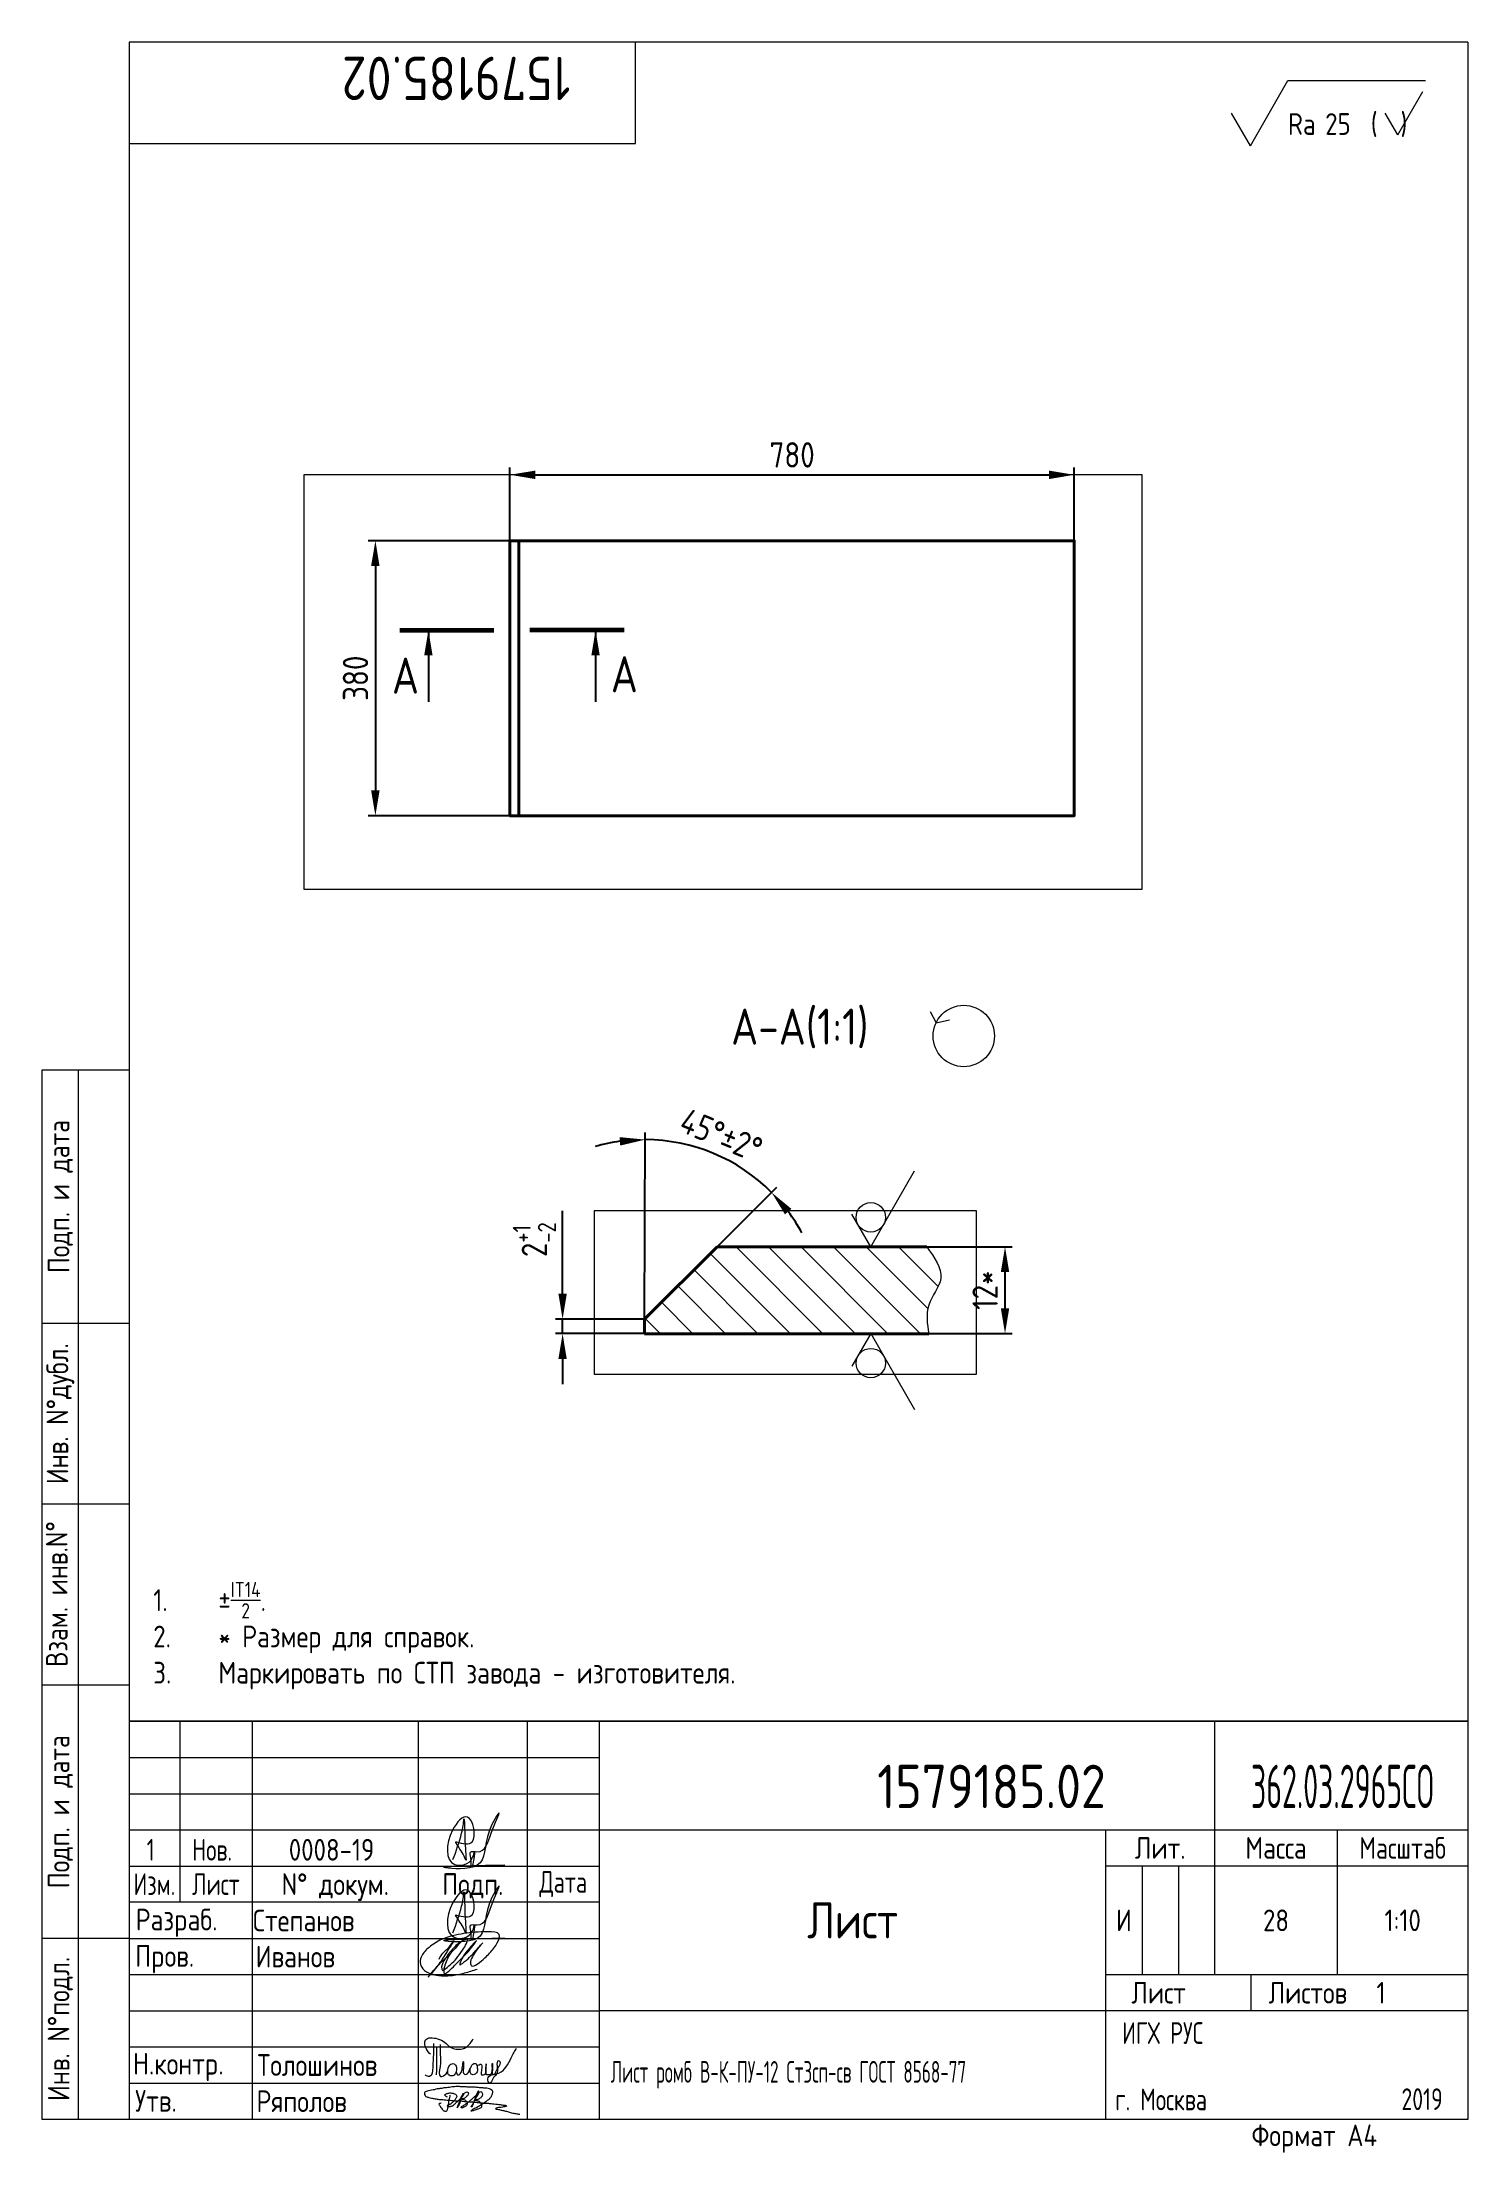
# Paper-space layout 'Лист1' of a CAD drawing. Header units: millimetres. Extents: x 7 to 204, y 0 to 291.
# The model-space entities are those that its viewports show. They can reach past a viewport. Long polylines and large blocks are cut down to what shows.
import ezdxf
from ezdxf.enums import TextEntityAlignment as Align

# ---------------------------------------------------------------- set-up
doc = ezdxf.new("R2010")
doc.units = ezdxf.units.MM
for name, color, linetype, lineweight in [('AM_5', 3, 'Continuous', 18), ('Bord', 1, 'Continuous', 18), ('Con', 6, 'Continuous', 40), ('Cont', 6, 'Continuous', 40), ('Dim', 7, 'Continuous', 18), ('Hatch', 2, 'Continuous', 18), ('Text', 3, 'Continuous', 18), ('Textb', 6, 'Continuous', 18), ('Подписи', 10, 'Continuous', 18)]:
    doc.layers.add(name, color=color, linetype=linetype, lineweight=lineweight)
doc.layers.add('AM_VIEWS', color=1, linetype='Continuous', lineweight=25, plot=False)
doc.styles.get("Standard").update_dxf_attribs({"font": 'arial.ttf'})
doc.styles.add('Style1', font='romans.shx', dxfattribs={"width": 0.8})
doc.dimstyles.new('DIMSTYLE_1$0', dxfattribs={"dimtxt": 3.5, "dimasz": 3.5, "dimexe": 1, "dimexo": 0, "dimgap": 1, "dimtad": 1, "dimdec": 1, "dimlfac": 5, "dimdsep": 46, "dimtxsty": 'Style1', "dimcen": 0.09, "dimadec": 1, "dimazin": 2, "dimtp": 0.3, "dimtm": 0.3, "dimtfac": 1, "dimtdec": 1, "dimtofl": 0, "dimtmove": 0, "dimatfit": 3, "dimfxl": 1, "dimtolj": 1, "dimarcsym": 0})
doc.dimstyles.new('DIMSTYLE_1$2', dxfattribs={"dimtxt": 3.5, "dimasz": 3.5, "dimexe": 1, "dimexo": 0, "dimgap": 1, "dimtad": 1, "dimdec": 0, "dimlfac": 25, "dimdsep": 46, "dimtxsty": 'Style1', "dimcen": 0.09, "dimadec": 1, "dimazin": 2, "dimtp": 0.3, "dimtm": 0.3, "dimtfac": 1, "dimtdec": 0, "dimtofl": 0, "dimtmove": 0, "dimatfit": 3, "dimfxl": 1, "dimtolj": 1, "dimarcsym": 0})
doc.dimstyles.get("Standard").update_dxf_attribs({"dimtxt": 0.18, "dimasz": 0.18, "dimexe": 0.18, "dimexo": 0.0625, "dimgap": 0.09, "dimtad": 0, "dimtih": 1, "dimtoh": 1, "dimdec": 4, "dimzin": 0, "dimdsep": 46, "dimtxsty": 'Standard', "dimcen": 0.09, "dimadec": 0, "dimazin": 0, "dimtfac": 1, "dimtdec": 4, "dimtofl": 0, "dimtmove": 0, "dimatfit": 3, "dimfxl": 1, "dimtolj": 1, "dimtzin": 0, "dimarcsym": 0})

# ---------------------------------------------------------------- blocks, each defined once
blk = doc.blocks.new('A4')
at = {"layer": 'Bord', "lineweight": 18}
for p, q in [((20, 55), (85, 55)), ((20, 50), (85, 50)), ((20, 45), (85, 45)), ((160, 40), (160, 25)), ((165, 40), (165, 25)), ((20, 30), (85, 30)), ((20, 25), (85, 25)), ((20, 20), (85, 20)), ((20, 15), (85, 15)), ((20, 10), (85, 10))]:
    blk.add_line(p, q, dxfattribs=at)
at = {"layer": 'Cont', "lineweight": 18}
for p, q in [((205, 292), (20, 292)), ((20, 292), (20, 5)), ((90, 278), (90, 292)), ((205, 292), (205, 5)), ((20, 278), (90, 278)), ((8, 5), (8, 150)), ((8, 150), (20, 150)), ((13, 5), (13, 150)), ((8, 115), (20, 115)), ((20, 90), (8, 90)), ((20, 65), (8, 65)), ((205, 60), (20, 60)), ((20, 60), (205, 60)), ((27, 60), (27, 35)), ((37, 60), (37, 5)), ((60, 5), (60, 60)), ((75, 60), (75, 5)), ((85, 5), (85, 60)), ((170, 60), (170, 25)), ((85, 45), (205, 45)), ((155, 5), (155, 45)), ((187, 25), (187, 45)), ((20, 40), (85, 40)), ((205, 40), (155, 40)), ((85, 35), (20, 35)), ((20, 30), (8, 30)), ((155, 25), (205, 25)), ((175, 25), (175, 20)), ((205, 20), (85, 20)), ((20, 5), (8, 5)), ((205, 5), (20, 5))]:
    blk.add_line(p, q, dxfattribs=at)
at = {"layer": 'Text', "lineweight": 18, "style": 'Style1', "width": 0.8}
for s, p in [('Подп. и дата', (10.5, 132.5)), ('Инв. N%%dдубл.', (10.5, 102.5)), ('Взам. инв.N%%d ', (10, 78.38)), ('Подп. и дата', (10.5, 47.5)), ('Инв. N%%dподл.', (10.5, 17.5))]:
    blk.add_text(s, height=3, rotation=90, dxfattribs=at).set_placement(p, align=Align.MIDDLE)
at = {"layer": 'Text', "lineweight": 18, "style": 'Style1'}
for s, width, p in [('Лит.', 0.8, (162.5, 42.5)), ('Масса', 0.8, (178.5, 42.5)), ('Масштаб', 0.75, (196, 42.5)), ('Изм.', 0.7, (23.5, 37.5)), ('Лист', 0.7, (32, 37.5)), ('N%%d докум.', 0.8, (48.5, 37.5)), ('Подп.', 0.8, (67.5, 37.5)), ('Лист', 0.8, (162.27, 22.5)), ('Листов', 0.8, (182.9, 22.5))]:
    blk.add_text(s, height=3, dxfattribs=dict(at, width=width)).set_placement(p, align=Align.MIDDLE_CENTER)
at = {"layer": 'Text', "lineweight": 18, "style": 'Style1', "width": 0.7}
for s, p in [('Дата', (80, 37.5)), ('ИГХ РУС', (162.84, 16.93))]:
    blk.add_text(s, height=3, dxfattribs=at).set_placement(p, align=Align.MIDDLE)
at = {"layer": 'Text', "lineweight": 18, "style": 'Style1'}
for s, width, p in [('Разpаб.', 0.8, (20.92, 31.1)), ('Пpов.', 0.8, (20.84, 26.08)), ('Н.контp.', 0.8, (20.54, 11.19)), ('Утв.', 0.8, (20.84, 6.06)), ('г. Москва', 0.7, (156.28, 6.25)), ('Фоpмат А4', 0.8, (175.11, 1.29))]:
    blk.add_text(s, height=3, dxfattribs=dict(at, width=width)).set_placement(p)
for tag, p, width in [('ФИО', (39, 31), 0.8), ('ФИО', (39, 26), 0.8), ('ГОСТ_СОРТАМЕНТА', (98.19, 14), 0.8), ('ФИО', (39, 11), 0.8), ('ФИО', (39, 6), 0.8), ('200', (192.85, 6.29), 0.7)]:
    blk.add_attdef(tag, p, '', height=3, dxfattribs=dict(at, width=width))
at = {"layer": 'Text', "lineweight": 18, "style": 'Style1', "width": 0.8}
for tag, p in [('И', (157.49, 32.5)), ('700', (178.5, 32.5)), ('1:20', (196, 32.5))]:
    blk.add_attdef(tag, text='', height=3, dxfattribs=at).set_placement(p, align=Align.MIDDLE)
blk.add_attdef('Сборочный_чертеж', text='', height=3, dxfattribs=at).set_placement((120, 21.3), align=Align.CENTER)
for tag, p in [('1', (171.12, 22.5)), ('2', (193, 22.5))]:
    blk.add_attdef(tag, text='', height=3, dxfattribs=at).set_placement(p, align=Align.MIDDLE_CENTER)
blk.add_attdef('ЛИСТ', text='', height=3, dxfattribs=at).set_placement((85.99, 12.5), align=Align.MIDDLE_LEFT)
at = {"layer": 'Text', "lineweight": 18, "style": 'Style1', "width": 0.7}
blk.add_attdef('%%OГОСТ_ТЕХ._ТРЕБОВАНИЙ', text='', height=3, dxfattribs=at).set_placement((98.19, 8), align=Align.BOTTOM_LEFT)
at = {"layer": 'Textb', "lineweight": 18, "style": 'Style1', "width": 0.8}
blk.add_attdef('1234567', (81, 290), '', height=6, rotation=180, dxfattribs=at)
blk.add_attdef('1234567', (123.4, 48), '', height=6, dxfattribs=at)
for tag, height, p in [('123ХЯ', 6, (183.62, 48)), ('НАИМЕНОВАНИЕ', 5, (120, 30))]:
    blk.add_attdef(tag, text='', height=height, dxfattribs=at).set_placement(p, align=Align.CENTER)
blk = doc.blocks.new('A$C63F45750')
at = {"layer": 'Text'}
for points, knots in [([(3.17, 2.37), (3.12, 2.38), (3.04, 2.41), (2.94, 2.5), (2.85, 2.57), (2.79, 2.69), (2.87, 2.77), (2.99, 2.84), (3.16, 2.89), (3.36, 2.93), (3.6, 2.95), (3.82, 2.92), (4.05, 2.87), (4.25, 2.78), (4.45, 2.63), (4.46, 2.42), (4.38, 2.26), (4.28, 2.1), (4.17, 1.94), (4.03, 1.78), (3.89, 1.62), (3.75, 1.52), (3.63, 1.43), (3.49, 1.36), (3.35, 1.3), (3.24, 1.25), (3.16, 1.21), (3.12, 1.15), (3.19, 1.1), (3.27, 1.09), (3.4, 1.07), (3.55, 1.07), (3.72, 1.12), (3.92, 1.19), (4.1, 1.34), (4.26, 1.51), (4.44, 1.65), (4.59, 1.81), (4.74, 1.93), (4.84, 2.04), (4.93, 2.14), (5.07, 2.29), (5.19, 2.53), (5.28, 2.68), (5.35, 2.96), (5.23, 2.66), (5.2, 2.44), (5.04, 2.09), (4.95, 1.81), (4.86, 1.57), (4.75, 1.31), (4.67, 1.12), (4.46, 0.78), (4.62, 1.17), (4.71, 1.45), (4.88, 1.74), (5.01, 2), (5.08, 2.19), (5.19, 2.4), (5.32, 2.58), (5.4, 2.75), (5.52, 2.89), (5.65, 3.04), (5.85, 3.1), (6.02, 3.03), (6.08, 2.87), (6.03, 2.7), (5.9, 2.51), (5.7, 2.37), (5.55, 2.23), (5.4, 2.17), (5.31, 2.12), (5.12, 2.09), (5.35, 2.07), (5.48, 2), (5.64, 1.93), (5.75, 1.8), (5.85, 1.67), (5.89, 1.54), (5.89, 1.37), (5.8, 1.2), (5.63, 1.06), (5.41, 0.94), (5.23, 0.86), (5.02, 0.92), (5.13, 1.1), (5.28, 1.16), (5.44, 1.27), (5.61, 1.36), (5.74, 1.46), (5.86, 1.53), (5.95, 1.61), (6.05, 1.69), (6.15, 1.77), (6.28, 1.87), (6.46, 2.02), (6.65, 2.19), (6.83, 2.37), (6.98, 2.49), (7.11, 2.61), (7.2, 2.74), (7.32, 2.84), (7.42, 2.97), (7.48, 3.08), (7.48, 3.27), (7.34, 3.08), (7.28, 2.94), (7.18, 2.69), (7.1, 2.46), (7, 2.22), (6.93, 1.98), (6.83, 1.78), (6.73, 1.55), (6.67, 1.34), (6.6, 1.14), (6.56, 1.03), (6.39, 0.99), (6.62, 1.33), (6.75, 1.54), (6.93, 1.87), (7.05, 2.08), (7.18, 2.32), (7.33, 2.6), (7.47, 2.89), (7.6, 3.07), (7.79, 3.18), (7.95, 3.01), (8, 2.81), (7.99, 2.62), (7.94, 2.46), (7.83, 2.33), (7.69, 2.22), (7.53, 2.11), (7.37, 2.03), (7.21, 1.99), (7.11, 1.97), (6.89, 1.98), (7.07, 1.94), (7.15, 1.9), (7.27, 1.88), (7.39, 1.84), (7.52, 1.81), (7.62, 1.72), (7.7, 1.62), (7.78, 1.51), (7.83, 1.39), (7.87, 1.26), (7.88, 1.13), (7.86, 0.99), (7.75, 0.88), (7.6, 0.77), (7.4, 0.73), (7.19, 0.66), (6.97, 0.55), (6.71, 0.48), (6.57, 0.44), (6.42, 0.42), (6.52, 0.58), (6.61, 0.64), (6.81, 0.78), (7.06, 0.89), (7.33, 1.04), (7.55, 1.16), (7.7, 1.24), (7.84, 1.32), (7.99, 1.43), (8.21, 1.58), (8.48, 1.76), (8.74, 1.95), (8.97, 2.12), (9.1, 2.29), (9.23, 2.44), (9.3, 2.6), (9.37, 2.74), (9.42, 2.92), (9.45, 3.13), (9.21, 3.48), (8.67, 3.59), (8.09, 3.63), (7.57, 3.66), (7.06, 3.74), (6.57, 3.75), (6.09, 3.74), (5.67, 3.78), (5.28, 3.78), (4.96, 3.81), (4.65, 3.83), (4.31, 3.82), (3.97, 3.79), (3.61, 3.74), (3.22, 3.67), (2.86, 3.66), (2.53, 3.61), (2.18, 3.52), (1.78, 3.54), (1.38, 3.37), (0.96, 3.35), (0.58, 3.24), (0.25, 3.19), (0.03, 3.06), (-0.03, 2.83), (0.02, 2.6), (0.26, 2.38), (0.59, 2.33), (1, 2.2), (1.48, 2.15), (1.93, 2.05), (2.35, 2.02), (2.72, 2.01), (3.11, 1.94), (3.68, 1.94), (4.25, 1.83), (4.91, 1.87), (5.53, 1.76), (6.13, 1.72), (6.73, 1.71), (7.32, 1.62), (7.99, 1.55), (8.64, 1.54), (9.16, 1.46), (9.61, 1.42), (10.03, 1.4), (10.41, 1.32), (10.73, 1.29), (11.01, 1.24), (11.18, 1.23), (11.42, 1.14), (11.18, 1.06), (11.01, 1.03), (10.71, 0.98), (10.37, 0.92), (10.1, 0.91), (9.65, 0.75), (10.22, 0.67), (10.54, 0.59), (11.08, 0.47), (11.61, 0.35), (12.17, 0.15), (12.64, 0.08), (12.98, 0.03), (13.11, 0.01), (13.18, 0)], [0, 0, 0, 0, 0.153866, 0.270441, 0.388867, 0.510533, 0.592156, 0.71333, 0.90842, 1.11344, 1.349254, 1.61246, 1.782219, 2.047249, 2.291879, 2.451528, 2.651081, 2.806158, 3.017979, 3.227348, 3.462381, 3.633009, 3.75766, 3.920516, 4.080796, 4.214529, 4.291786, 4.349969, 4.397594, 4.50822, 4.594826, 4.799244, 4.954392, 5.128468, 5.437537, 5.632649, 5.842485, 6.094987, 6.293219, 6.410959, 6.551192, 6.687808, 7.022147, 7.294342, 7.425356, 7.52079, 7.946481, 8.313051, 8.59833, 8.833695, 9.090496, 9.427695, 9.601191, 9.883219, 10.093306, 10.673943, 10.798776, 10.974628, 11.287247, 11.486184, 11.648652, 11.848902, 12.027194, 12.25348, 12.40059, 12.537783, 12.716293, 12.91523, 13.208551, 13.438489, 13.549668, 13.67779, 13.77127, 13.930001, 14.029091, 14.272112, 14.434836, 14.547084, 14.739051, 14.830983, 15.061241, 15.268922, 15.500489, 15.788979, 15.879568, 16.024283, 16.221854, 16.418714, 16.593102, 16.783247, 16.91018, 17.018213, 17.135263, 17.278205, 17.430482, 17.620087, 17.979626, 18.191789, 18.388716, 18.565718, 18.714854, 18.857929, 19.039974, 19.171375, 19.283034, 19.400085, 19.618058, 19.882245, 20.150781, 20.377854, 20.649532, 20.89723, 21.042543, 21.40016, 21.557817, 21.667145, 21.752781, 21.926256, 22.412297, 22.813145, 22.961412, 23.171289, 23.607257, 23.940428, 24.110007, 24.291214, 24.48084, 24.697609, 24.904078, 25.034245, 25.218018, 25.407651, 25.573473, 25.787447, 25.930292, 26.051316, 26.18846, 26.285312, 26.406799, 26.52425, 26.630463, 26.793722, 26.898606, 27.029313, 27.171012, 27.314101, 27.419918, 27.580557, 27.709367, 27.829268, 28.024364, 28.266961, 28.41242, 28.705761, 28.989137, 29.187748, 29.233768, 29.332802, 29.529535, 29.667094, 30.039923, 30.332117, 30.61061, 30.769982, 30.856778, 31.109923, 31.313488, 31.656425, 32.066331, 32.296628, 32.49714, 32.710276, 32.891468, 33.014834, 33.177747, 33.444503, 33.618009, 34.409008, 34.914636, 35.419802, 35.95397, 36.458179, 36.88069, 37.388403, 37.738353, 38.034261, 38.353468, 38.693154, 39.037638, 39.391136, 39.787481, 40.203773, 40.488977, 40.784975, 41.26625, 41.668005, 42.070065, 42.499388, 42.869834, 43.079573, 43.213439, 43.554591, 43.717296, 44.153724, 44.506336, 45.019111, 45.587859, 45.90191, 46.270392, 46.703958, 47.093115, 47.952647, 48.44014, 49.079253, 49.808223, 50.268654, 50.851051, 51.604831, 52.298429, 52.776925, 53.1907, 53.661988, 54.042386, 54.348524, 54.616841, 54.853814, 54.983777, 55.126096, 55.333328, 55.613101, 56.008732, 56.315809, 56.59982, 56.87931, 57.399251, 57.889617, 58.432507, 59.066698, 59.660314, 59.862668, 60.07277, 60.07277, 60.07277, 60.07277]), ([(2.31, 1.53), (2.26, 1.52), (2.17, 1.51), (2.06, 1.48), (1.93, 1.38), (2.07, 1.25), (2.14, 1.11), (2.26, 0.93), (2.39, 0.72), (2.57, 0.54), (2.71, 0.44), (2.86, 0.4), (3.02, 0.43), (3.14, 0.54), (3.21, 0.79), (3.25, 1.07), (3.31, 1.4), (3.35, 1.67), (3.38, 1.92), (3.47, 2.19), (3.5, 2.43), (3.54, 2.59), (3.56, 2.64)], [0, 0, 0, 0, 0.15847, 0.269731, 0.363591, 0.555514, 0.688037, 0.848606, 1.204359, 1.433632, 1.58673, 1.729549, 1.880686, 2.057874, 2.19169, 2.63505, 2.928153, 3.184121, 3.441863, 3.696117, 4.025873, 4.178055, 4.178055, 4.178055, 4.178055])]:
    blk.add_open_spline(points, degree=3, knots=knots, dxfattribs=at)
blk = doc.blocks.new('A$C4F4A4F5D')
at = {"layer": 'Подписи', "lineweight": 18}
for points, knots in [([(0.76, 2.84), (0.53, 3.07), (0.02, 3.58), (-0.25, 5.26), (1.65, 5.12), (2.72, 4.57), (3.71, 3.46), (5.71, 3.44), (6.39, 4.52), (6.67, 4.97)], [0, 0, 0, 0, 0.995549, 2.196439, 3.853213, 4.970011, 6.02292, 8.170898, 9.705386, 9.705386, 9.705386, 9.705386]), ([(1.19, 4.34), (1.17, 3.4), (1.13, 2.06), (0.98, -0.44), (0.2, -0.16), (0.03, -0.03), (0, 0)], [0, 0, 0, 0, 3.274293, 4.654149, 5.171803, 5.30168, 5.30168, 5.30168, 5.30168]), ([(1.58, 3.74), (1.58, 3.25), (1.58, 2.32), (1.61, 1.07), (1.55, 0.31), (1.53, 0)], [0, 0, 0, 0, 1.453969, 2.804084, 3.740223, 3.740223, 3.740223, 3.740223]), ([(2.1, 4.21), (2.1, 3.72), (2.08, 2.67), (2.22, 1.45), (1.71, -0.56), (3.23, 0.14), (3.06, 1.09), (3.85, 1.74), (4.43, 1.17), (4.31, 0.54), (4.11, -0.15), (3.33, -0.21), (3.11, 0.28), (3.13, 0.53), (3.14, 0.66)], [0, 0, 0, 0, 1.402041, 3.063923, 4.415037, 5.298701, 6.374637, 7.087927, 7.603499, 8.330482, 8.911132, 9.613125, 9.996533, 10.366919, 10.366919, 10.366919, 10.366919]), ([(7.18, 1.27), (7.27, 1.3), (7.44, 1.37), (7.78, 1.56), (7.87, 1.06), (7.83, 0.71), (7.66, -0.05), (8.07, 0.01), (8.43, 0.12), (8.39, 0.68), (8.46, 1.9), (8.39, 0.94), (8.43, 0.6), (8.37, 0.05), (8.74, 0.07), (9.11, -0.03), (9.26, 0.49), (9.33, 0.95), (9.27, 1.34), (9.32, 1.77), (9.28, 0.91), (9.34, 0.6), (9.2, 0.14), (9.65, -0.01), (9.83, 0.61), (10.14, 1.03), (10.6, 1.72), (9.95, 2.11), (9.91, 1.23), (10.07, 0.69), (9.92, 0), (9.35, -0.37), (8.95, -1.56), (8.34, 0.07), (10.28, -0.02), (11.26, 1.1), (11.82, 2.15), (12.24, 3.04), (12.52, 3.46), (12.65, 3.65)], [0, 0, 0, 0, 0.305783, 0.619019, 0.796582, 1.5526, 2.082394, 2.34716, 2.5822, 3.136594, 4.040413, 4.363654, 5.267311, 5.441668, 5.78494, 6.114287, 6.466434, 7.104395, 7.620812, 7.679251, 8.272982, 8.692439, 9.1059, 9.338721, 9.784511, 10.568279, 11.297869, 11.566962, 12.285888, 12.851793, 13.545205, 14.102749, 15.055561, 15.671649, 17.422398, 18.699613, 20.16544, 20.963871, 21.66672, 21.66672, 21.66672, 21.66672]), ([(4.28, 0.44), (4.31, 0.37), (4.37, 0.25), (4.41, 0.06), (4.62, -0.05), (5, 0.18), (5.14, 0.84), (5.2, 1.3), (5.31, 2.06), (5.31, 1.17), (5.3, 0.78), (5.2, 0.26), (5.58, -0.01), (5.91, 0.16), (6.08, 0.5), (6.26, 0.9), (6.43, 1.31), (6.72, 1.59), (7.17, 1.58), (7.18, 1.05), (7.31, 0.57), (6.99, 0.02), (6.34, -0.02), (6.17, 0.51), (6.24, 0.79), (6.27, 0.92)], [0, 0, 0, 0, 0.247339, 0.413433, 0.559308, 0.874045, 1.558567, 2.392422, 2.645523, 3.22433, 3.719885, 4.231527, 4.573657, 4.879974, 5.190145, 5.704595, 6.19318, 6.529505, 6.863422, 7.269696, 7.83948, 8.395909, 8.926487, 9.378613, 9.791445, 9.791445, 9.791445, 9.791445])]:
    blk.add_open_spline(points, degree=3, knots=knots, dxfattribs=at)
blk = doc.blocks.new('*D19')
at = {"layer": 'AM_5', "color": 0, "lineweight": -2, "transparency": 16777216}
for p, q in [((71.78, 222.6), (71.78, 232.71)), ((75.28, 231.71), (146.26, 231.71)), ((149.76, 222.6), (149.76, 232.71))]:
    blk.add_line(p, q, dxfattribs=at)
at = {"layer": 'AM_5', "color": 0, "transparency": 16777216}
for points in [[(75.28, 232.29), (75.28, 231.12), (71.78, 231.71)], [(146.26, 232.29), (146.26, 231.12), (149.76, 231.71)]]:
    blk.add_solid(points, dxfattribs=at)
at = {"layer": 'Defpoints', "color": 0, "transparency": 16777216}
for p in [(149.76, 231.71), (71.78, 222.6), (149.76, 222.6)]:
    blk.add_point(p, dxfattribs=at)
at = {"layer": 'AM_5', "color": 0, "lineweight": 18, "transparency": 16777216, "insert": (110.77, 234.46), "char_height": 3.5, "attachment_point": 5, "style": 'Style1'}
blk.add_mtext('\\A1;780', dxfattribs=at)
blk = doc.blocks.new('*D20')
at = {"layer": 'AM_5', "color": 0, "lineweight": -2, "transparency": 16777216}
for p, q in [((72.98, 222.6), (52.18, 222.6)), ((53.18, 219.1), (53.18, 188.1)), ((82.3, 184.6), (52.18, 184.6))]:
    blk.add_line(p, q, dxfattribs=at)
at = {"layer": 'AM_5', "color": 0, "transparency": 16777216}
for points in [[(52.59, 219.1), (53.76, 219.1), (53.18, 222.6)], [(52.59, 188.1), (53.76, 188.1), (53.18, 184.6)]]:
    blk.add_solid(points, dxfattribs=at)
at = {"layer": 'Defpoints', "color": 0, "transparency": 16777216}
for p in [(72.98, 222.6), (53.18, 184.6), (82.3, 184.6)]:
    blk.add_point(p, dxfattribs=at)
at = {"layer": 'AM_5', "color": 0, "lineweight": 18, "transparency": 16777216, "insert": (50.43, 203.6), "char_height": 3.5, "attachment_point": 5, "rotation": 90, "style": 'Style1'}
blk.add_mtext('\\A1;380', dxfattribs=at)
blk = doc.blocks.new('*D21')
at = {"layer": 'AM_5', "color": 0, "lineweight": -2, "transparency": 16777216}
for p, q in [((79.05, 118.55), (79.05, 130.01)), ((90.37, 115.05), (78.05, 115.05)), ((79.05, 113.04), (79.05, 115.05)), ((90.36, 113.04), (78.05, 113.04)), ((79.05, 109.54), (79.05, 106.04))]:
    blk.add_line(p, q, dxfattribs=at)
at = {"layer": 'AM_5', "color": 0, "transparency": 16777216}
for points in [[(78.47, 118.55), (79.63, 118.55), (79.05, 115.05)], [(78.47, 109.54), (79.63, 109.54), (79.05, 113.04)]]:
    blk.add_solid(points, dxfattribs=at)
at = {"layer": 'Defpoints', "color": 0, "transparency": 16777216}
for p in [(79.05, 115.05), (90.37, 115.05), (90.36, 113.04)]:
    blk.add_point(p, dxfattribs=at)
at = {"layer": 'AM_5', "color": 0, "lineweight": 18, "transparency": 16777216, "insert": (75.15, 126.03), "char_height": 3.5, "attachment_point": 5, "rotation": 90, "style": 'Style1'}
blk.add_mtext('\\A1;2{}{\\H0.71x;\\C3;\\S+1^-2;}', dxfattribs=at)
blk = doc.blocks.new('*D22')
at = {"layer": 'AM_5', "color": 0, "lineweight": -2, "transparency": 16777216}
for p, q in [((129.37, 125.04), (141.19, 125.04)), ((140.19, 116.54), (140.19, 121.54)), ((129.65, 113.04), (141.19, 113.04))]:
    blk.add_line(p, q, dxfattribs=at)
at = {"layer": 'AM_5', "color": 0, "transparency": 16777216}
for points in [[(139.61, 121.54), (140.77, 121.54), (140.19, 125.04)], [(139.61, 116.54), (140.77, 116.54), (140.19, 113.04)]]:
    blk.add_solid(points, dxfattribs=at)
at = {"layer": 'Defpoints', "color": 0, "transparency": 16777216}
for p in [(129.37, 125.04), (140.19, 125.04), (129.65, 113.04)]:
    blk.add_point(p, dxfattribs=at)
at = {"layer": 'AM_5', "color": 0, "lineweight": 18, "transparency": 16777216, "insert": (137.44, 119.04), "char_height": 3.5, "attachment_point": 5, "rotation": 90, "style": 'Style1'}
blk.add_mtext('\\A1;12*', dxfattribs=at)
blk = doc.blocks.new('*D23')
at = {"layer": 'AM_5', "color": 0, "lineweight": -2, "transparency": 16777216}
for p, q in [((90.37, 115.05), (90.47, 140.85)), ((100.4, 125.05), (108.64, 133.26))]:
    blk.add_line(p, q, dxfattribs=at)
for start, end in [(97.8644, 105.9586), (44.9007, 89.7702), (28.7123, 36.8065)]:
    blk.add_arc((90.37, 115.05), 24.8, start, end, dxfattribs=at)
at = {"layer": 'AM_5', "color": 0, "transparency": 16777216}
for points in [[(86.94, 140.19), (87.01, 139.03), (90.47, 139.85)], [(109.78, 129.52), (110.66, 130.29), (107.93, 132.55)]]:
    blk.add_solid(points, dxfattribs=at)
at = {"layer": 'Defpoints', "color": 0, "transparency": 16777216}
for p in [(102.82, 136.49), (100.4, 125.05), (90.37, 115.05), (90.37, 115.05), (90.36, 113.04)]:
    blk.add_point(p, dxfattribs=at)
at = {"layer": 'AM_5', "color": 0, "lineweight": 18, "transparency": 16777216, "insert": (100.98, 140.47), "char_height": 3.5, "attachment_point": 5, "rotation": 337.3354, "style": 'Style1'}
blk.add_mtext('\\A1;45°%%P2%%D', dxfattribs=at)
blk = doc.blocks.new('A$C314368CF')
at = {"layer": 'Text'}
for q in [(7.18, 6), (1.98, 3)]:
    blk.add_line((3.72, 0), q, dxfattribs=at)
at = {"layer": 'Text', "style": 'Style1', "width": 0.8}
blk.add_text('(  )', height=3, dxfattribs=at).set_placement((0, 0))
blk = doc.blocks.new('sherISO_19')
at = {"layer": 'Cont', "lineweight": 18}
for p, q in [((-30.94, -16.46), (-25.74, -7.46)), ((-25.74, -7.46), (-6.73, -7.46)), ((-30.94, -16.46), (-33.54, -11.96))]:
    blk.add_line(p, q, dxfattribs=at)
blk.add_blockref('A$C314368CF', (-14.3, -14.96))
at = {"layer": 'Textb', "lineweight": 18, "style": 'Style1', "width": 0.8}
blk.add_text('Ra', height=3, dxfattribs=at).set_placement((-25.74, -14.96))
blk.add_attdef('3,2', (-20.6, -14.96), '', height=3, dxfattribs=at)

msp = doc.modelspace()

# ---------------------------------------------------------------- hatches: boundary and pattern name
at = {"layer": 'Hatch'}
h = msp.add_hatch(dxfattribs=at)
h.set_pattern_fill('ANSI31', color=256, angle=90)
h.set_pattern_definition([(135, (-13685.545, 3207.2016), (-2.245064, -2.245064), [])])
edge = h.paths.add_edge_path()
edge.add_spline(control_points=[(315.55, -303.79), (315.34, -302.44), (314.93, -299.72), (318.31, -295.96), (316.34, -293.26), (315.27, -291.79)], knot_values=[0, 0, 0, 0, 3.943906, 7.9881, 12.766833, 12.766833, 12.766833, 12.766833], degree=3, periodic=0)
edge.add_line((315.27, -291.79), (286.29, -291.79))
edge.add_line((286.29, -291.79), (276.26, -301.79))
edge.add_line((276.26, -301.79), (276.26, -303.79))
edge.add_line((276.26, -303.79), (315.55, -303.79))

# ---------------------------------------------------------------- linework, layer by layer
at = {"layer": 'Bord'}
msp.add_open_spline([(315.27, -291.79), (316.34, -293.26), (318.31, -295.96), (314.93, -299.72), (315.34, -302.44), (315.55, -303.79)], degree=3, knots=[0, 0, 0, 0, 4.778733, 8.822927, 12.766833, 12.766833, 12.766833, 12.766833], dxfattribs=at)
at = {"layer": 'Con'}
for p, q in [((172.08, 512.94), (184.08, 512.94)), ((184.08, 512.94), (184.08, 132.94)), ((172.08, 132.94), (602.08, 132.94)), ((276.26, -301.79), (286.29, -291.79)), ((315.27, -291.79), (286.29, -291.79)), ((276.26, -303.79), (276.26, -301.79)), ((315.55, -303.79), (276.26, -303.79))]:
    msp.add_line(p, q, dxfattribs=at)
msp.add_lwpolyline([(172.08, 512.94), (951.91, 512.94), (951.91, 132.94), (172.08, 132.94)], close=True, dxfattribs=at)

psp = doc.layouts.new('Лист1')

# ---------------------------------------------------------------- linework, layer by layer
at = {"layer": 'Cont', "lineweight": 18}
for p, q in [((121.638, 125.041), (127.7, 135.541)), ((121.638, 125.041), (119.04, 129.541)), ((121.638, 113.041), (119.04, 108.541)), ((121.638, 113.041), (127.7, 102.541))]:
    psp.add_line(p, q, dxfattribs=at)
for centre in [(121.642, 129.111), (121.642, 108.972)]:
    psp.add_circle(centre, 2.03, dxfattribs=at)
at = {"layer": 'Dim', "linetype": 'Continuous', "lineweight": 60}
for p, q in [((56.569, 210.253), (69.569, 210.253)), ((87.541, 210.253), (74.541, 210.253))]:
    psp.add_line(p, q, dxfattribs=at)
at = {"layer": 'Dim'}
for p, q in [((129.84, 157.576), (130.659, 155.99)), ((130.659, 155.99), (132.535, 156.397))]:
    psp.add_line(p, q, dxfattribs=at)
psp.add_circle((134.486, 154.168), 4.239, dxfattribs=at)
at = {"layer": 'Подписи', "lineweight": 18}
for points, knots in [([(63.901, 40.362), (64.342, 41.589), (64.91, 43.169), (65.318, 44.911), (65.511, 47.467), (65.465, 43.233), (65.737, 40.107), (65.228, 41.478), (64.87, 41.695), (64.246, 42.844), (65.271, 42.578), (67.478, 42.073), (66.363, 47.771), (62.94, 43.846), (62.73, 38.998), (66.505, 39.691), (67.08, 42.46), (66.437, 38.012), (66.441, 40.458), (66.098, 41.627), (68.425, 41.123), (68.887, 43.763), (71.063, 48.218), (67.865, 43.231), (68.945, 38.73), (58.968, 39.406), (66.288, 39.543), (71.053, 39.632)], [0, 0, 0, 0, 3.8506101, 4.9564058, 5.5952942, 10.5589293, 11.0566943, 11.2859957, 13.8500377, 13.9547748, 14.0421611, 16.2203957, 19.701031, 22.4490496, 27.186736, 29.8311546, 30.6722371, 32.8613305, 34.17858, 34.9878177, 35.8747268, 39.2299148, 42.132322, 45.0331659, 50.0253839, 54.4090487, 62.5875225, 62.5875225, 62.5875225, 62.5875225]), ([(63.901, 30.259), (64.342, 31.486), (64.91, 33.065), (65.318, 34.807), (65.511, 37.364), (65.465, 33.129), (65.737, 30.003), (65.228, 31.374), (64.87, 31.592), (64.246, 32.74), (65.271, 32.475), (67.478, 31.969), (66.363, 37.667), (62.94, 33.742), (62.73, 28.894), (66.505, 29.587), (67.08, 32.357), (66.437, 27.908), (66.441, 30.354), (66.098, 31.524), (68.425, 31.019), (68.887, 33.659), (71.063, 38.114), (67.865, 33.127), (68.945, 28.626), (58.968, 29.302), (66.288, 29.439), (71.053, 29.528)], [0, 0, 0, 0, 3.8506101, 4.9564058, 5.5952942, 10.5589293, 11.0566943, 11.2859957, 13.8500377, 13.9547748, 14.0421611, 16.2203957, 19.701031, 22.4490496, 27.186736, 29.8311546, 30.6722371, 32.8613305, 34.17858, 34.9878177, 35.8747268, 39.2299148, 42.132322, 45.0331659, 50.0253839, 54.4090487, 62.5875225, 62.5875225, 62.5875225, 62.5875225]), ([(64.864, 28.991), (64.373, 28.543), (63.514, 27.761), (62.706, 26.475), (62.217, 25.616), (62.448, 24.976), (63.147, 25.506), (63.753, 25.988), (64.662, 27.01), (65.335, 28.068), (65.795, 28.707), (66.005, 29.49), (65.269, 29.186), (64.711, 28.762), (64.089, 27.929), (63.409, 27.255), (63.052, 26.444), (62.72, 25.65), (62.62, 25.098), (62.662, 24.494), (63.39, 24.983), (64.069, 25.706), (65.373, 26.973), (66.256, 27.91), (67.644, 29.805), (65.627, 27.504), (65.256, 27.014), (64.714, 25.663), (66.083, 26.692), (66.445, 27.105), (68.523, 29.431), (67.077, 27.876), (66.697, 27.067), (66.194, 26.259), (66.503, 25.466), (67.515, 26.107), (68.395, 26.84), (69.418, 27.894), (70.087, 28.901), (70.68, 30.398), (67.839, 30.44), (65.561, 30.227), (62.586, 29.635), (60.697, 28.394), (59.603, 27.325), (59.233, 26.168), (59.714, 25.103), (60.767, 24.591), (62.092, 24.282), (63.684, 24.3), (65.479, 24.661), (66.677, 25.051), (67.26, 25.24)], [0, 0, 0, 0, 1.9755003, 3.4532656, 4.5996818, 4.7914727, 5.1452376, 6.4973846, 7.6642722, 9.0943063, 10.1149981, 10.4597616, 10.8115624, 11.7920417, 12.9597432, 13.7676756, 14.6604125, 15.6050306, 16.245448, 16.5720313, 16.925795, 18.1469007, 20.1850437, 21.7893309, 22.9510095, 24.6267432, 26.5924737, 27.0355579, 27.4505844, 30.017364, 31.457812, 32.5948328, 33.8850243, 34.8044904, 35.1920744, 35.9844405, 37.373068, 39.2077816, 40.0665527, 41.2487241, 42.8519812, 46.1968048, 49.4054982, 51.4228305, 52.9586065, 53.9067104, 54.8595112, 56.1758953, 57.2489189, 58.9506085, 60.8911351, 62.727304, 62.727304, 62.727304, 62.727304]), ([(61.986, 26.615), (62.141, 26.902), (62.497, 27.562), (63.303, 28.105), (64.566, 30.05), (62.36, 26.447), (61.717, 25.586), (59.907, 23.472), (62.061, 26.097), (62.962, 26.833), (63.468, 27.247)], [0, 0, 0, 0, 0.949687, 2.1829553, 3.2119338, 5.8438975, 8.0893629, 9.2953032, 11.1822639, 13.6038184, 13.6038184, 13.6038184, 13.6038184])]:
    psp.add_open_spline(points, degree=3, knots=knots, dxfattribs=at)

# ---------------------------------------------------------------- block references
at = {"lineweight": 18}
ref = psp.add_blockref('A4', (-0.861, -0.52), dxfattribs=at)
ref.add_attrib('123ХЯ', '362.03.2965СО', dxfattribs={"layer": 'Textb', "height": 6, "style": 'Style1', "width": 0.48}).set_placement((186.802, 47.48), align=Align.CENTER)
ref.add_attrib('1234567', '1579185.02', (122.537, 47.48), dxfattribs={"layer": 'Textb', "height": 6, "style": 'Style1', "width": 0.8})
ref.add_attrib('НАИМЕНОВАНИЕ', 'Лист', dxfattribs={"layer": 'Textb', "height": 5, "style": 'Style1', "width": 0.8}).set_placement((119.139, 29.48), align=Align.CENTER)
ref.add_attrib('И', 'И', dxfattribs={"layer": 'Text', "height": 3, "style": 'Style1', "width": 0.8}).set_placement((156.624, 31.98), align=Align.MIDDLE)
ref.add_attrib('700', '28', dxfattribs={"layer": 'Text', "height": 3, "style": 'Style1', "width": 0.8}).set_placement((177.639, 31.98), align=Align.MIDDLE)
ref.add_attrib('1:20', '1:10', dxfattribs={"layer": 'Text', "height": 3, "style": 'Style1', "width": 0.8}).set_placement((195.139, 31.98), align=Align.MIDDLE)
ref.add_attrib('2', '1', dxfattribs={"layer": 'Text', "height": 3, "style": 'Style1', "width": 0.8}).set_placement((192.139, 21.98), align=Align.MIDDLE_CENTER)
ref.add_attrib('200', '2019', (194.971, 5.768), dxfattribs={"layer": 'Text', "height": 3, "style": 'Style1', "width": 0.7})
ref.add_attrib('1234567', '1579185.02', (80.139, 289.48), dxfattribs={"layer": 'Textb', "height": 6, "rotation": 180, "style": 'Style1', "width": 0.8})
at = {"layer": 'Cont', "lineweight": 18}
psp.add_blockref('A$C63F45750', (59.977, 5.189), dxfattribs=at)
at = {"layer": 'Dim'}
ref = psp.add_blockref('sherISO_19', (205.032, 293.637), dxfattribs=at)
ref.add_attrib('3,2', '25', (184.434, 278.677), dxfattribs={"layer": 'Textb', "height": 3, "style": 'Style1', "width": 0.8})
at = {"layer": 'Подписи', "lineweight": 18}
psp.add_blockref('A$C4F4A4F5D', (60.043, 10.628), dxfattribs=at)

# ---------------------------------------------------------------- texts
at = {"lineweight": 18, "style": 'Style1'}
for s, width, p in [('1', 0.7, (22.125, 41.725)), ('Нов.', 0.7, (30.625, 41.725)), ('0008-19', 0.8, (47.125, 41.725))]:
    psp.add_text(s, height=3, dxfattribs=dict(at, width=width)).set_placement(p, align=Align.MIDDLE_CENTER)
at = {"layer": 'Dim', "linetype": 'Continuous', "lineweight": 18, "char_height": 5, "width": 5.00391, "line_spacing_factor": 0.9, "style": 'Style1'}
for s, insert, attachment_point in [('А', (55.464, 206.467), 1), ('А', (85.709, 201.638), 7), ('А-А(1:1)', (102.338, 157.969), 1)]:
    psp.add_mtext(s, dxfattribs=dict(at, insert=insert, attachment_point=attachment_point))
at = {"layer": 'Text', "lineweight": 18, "style": 'Style1'}
for s, width, p in [('Степанов', 0.8, (36.258, 30.462)), ('Иванов', 0.8, (36.637, 25.48)), ('Толошинов', 0.8, (36.884, 10.48)), ('Лист ромб В-К-ПУ-12 Ст3сп-св ГОСТ 8568-77', 0.55, (85.715, 9.543)), ('Ряполов', 0.8, (36.752, 5.48))]:
    psp.add_text(s, height=3, dxfattribs=dict(at, width=width)).set_placement(p)
at = {"layer": 'Text', "lineweight": 18, "insert": (19.485, 78.735), "char_height": 3, "attachment_point": 1, "style": 'Style1'}
psp.add_mtext_dynamic_manual_height_columns('\\A1;\\pxi-3,l4,t4;1.\t%%P{\\H0.7x;\\SIT14/2;}.\\P2.\t* Размер для справок.\\P3.\tМаркировать по СТП завода - изготовителя.', width=204.78387, gutter_width=25, heights=[29.939], dxfattribs=at)

# ---------------------------------------------------------------- dimensions: what is measured, and where the dimension line sits
at = {"layer": 'AM_5', "lineweight": 18}
dim = psp.add_linear_dim(base=(149.764, 231.706), p1=(71.781, 222.602), p2=(149.764, 222.602), dimstyle='DIMSTYLE_1$0', override={"dimdec": 0, "dimlfac": 10, "dimpost": ''}, dxfattribs=at)
dim.commit()
dim.dimension.update_dxf_attribs({"geometry": '*D19', "text_midpoint": (110.773, 234.456)})
dim = psp.add_linear_dim(base=(53.178, 184.602), p1=(72.981, 222.602), p2=(82.304, 184.602), angle=90, dimstyle='DIMSTYLE_1$0', override={"dimdec": 0, "dimlfac": 10}, dxfattribs=at)
dim.commit()
dim.dimension.update_dxf_attribs({"geometry": '*D20', "text_midpoint": (50.428, 203.602)})
dim = psp.add_angular_dim_2l(base=(102.82, 136.492), line1=((90.368, 115.049), (100.403, 125.049)), line2=((90.36, 113.041), (90.368, 115.049)), text='<>%%P2%%D', dimstyle='DIMSTYLE_1$2', override={"dimlfac": -1, "dimpost": '', "dimadec": 0, "dimtofl": 1}, dxfattribs=at)
dim.commit()
dim.dimension.update_dxf_attribs({"geometry": '*D23', "text_midpoint": (100.983, 140.468)})
for base, p1, p2, text, override, picture, middle in [((79.05, 115.049), (90.36, 113.041), (90.368, 115.049), '<>{}{\\H0.71x;\\C3;\\S+1^-2;}', {"dimlfac": -1, "dimtp": 1, "dimtm": 2, "dimtdec": 0, "dimtofl": 1, "dimtzin": 8}, '*D21', (75.151, 126.029)), ((140.191, 125.041), (129.651, 113.041), (129.374, 125.041), '<>*', {"dimlfac": -1, "dimpost": ''}, '*D22', (137.441, 119.041))]:
    dim = psp.add_linear_dim(base=base, p1=p1, p2=p2, angle=90, text=text, dimstyle='DIMSTYLE_1$0', override=override, dxfattribs=at)
    dim.commit()
    dim.dimension.update_dxf_attribs({"geometry": picture, "text_midpoint": middle})

# ---------------------------------------------------------------- leaders
at = {"layer": 'Dim', "linetype": 'Continuous', "lineweight": 18}
for points in [[(60.506, 210.253), (60.506, 200.333)], [(83.604, 210.253), (83.604, 200.333)]]:
    psp.add_leader(points, dimstyle='Standard', override={"dimasz": 3.5, "dimtad": 0}, dxfattribs=at)

# ---------------------------------------------------------------- viewports
at = {"layer": 'AM_VIEWS', "lineweight": 18}
psp.add_viewport(center=(101.217, 203.076), size=(115.823, 57.26037), view_center_point=(466.445, 317.673), view_height=572.60367, dxfattribs=at)
psp.add_viewport(center=(109.835, 118.71), size=(52.851, 22.57862), view_center_point=(295.735, -298.119), view_height=22.57862, status=3, dxfattribs=at)

doc.saveas('drawing.dxf')
